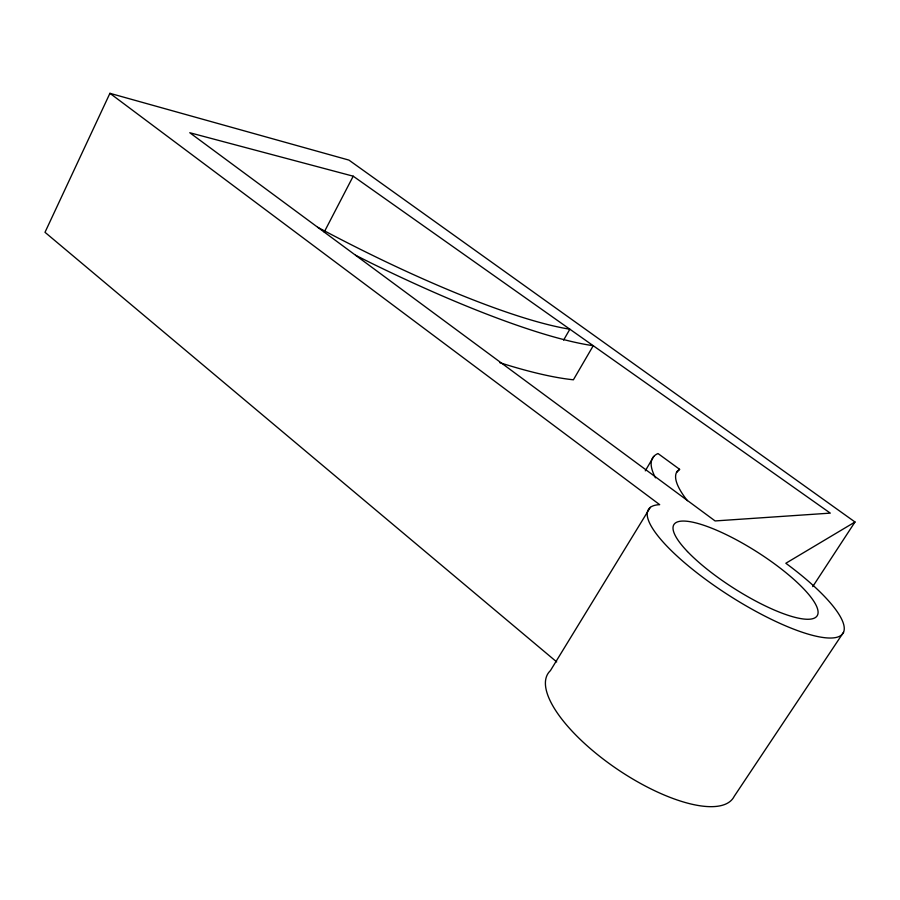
<?xml version="1.0" encoding="UTF-8"?>
<svg xmlns="http://www.w3.org/2000/svg" width="900" height="900" viewBox="0 0 900 900"><rect width="100%" height="100%" fill="white"/><g stroke="black" fill="none" stroke-linecap="round" stroke-linejoin="round"><path stroke-width="1.35" d="M812.722 586.62L855 522L348.93 160.099L109.924 93.319L45 232.301L556.695 661.916M324.214 232.054L353.216 176.197L830.284 513.124L715.095 520.942L189.765 132.727L353.216 176.197M563.602 340.099L569.869 329.209A302.591 52.538 28.1 0 1 317.711 227.284M645.289 470.846L653.749 456.446M650.34 507.341L550.395 670.658A111.578 40.916 34 0 0 616.151 768.431A111.578 40.916 34 0 0 734.153 796.433L843.559 632.273M676.732 472.387L679.613 469.305L658.012 453.544A184.871 41.738 32.5 0 0 655.515 477.844M679.613 469.305L677.408 471.015A155.678 35.089 32.5 0 0 687.398 500.715M855 522L785.835 563.265A115.346 29.317 32.5 0 1 834.514 637.751A115.346 29.317 32.5 0 1 700.279 575.392A115.346 29.317 32.5 0 1 659.678 504.664L109.924 93.319M355.556 255.251L370.834 262.912A333.371 58.061 28.1 0 0 593.246 345.713L573.401 379.789A331.301 64.89 27.9 0 1 499.793 362.678M687.476 551.554A84.892 21.555 32.5 0 0 812.261 618.817A84.892 21.555 32.5 0 0 737.066 540.18A84.892 21.555 32.5 0 0 687.476 551.554"/></g></svg>
